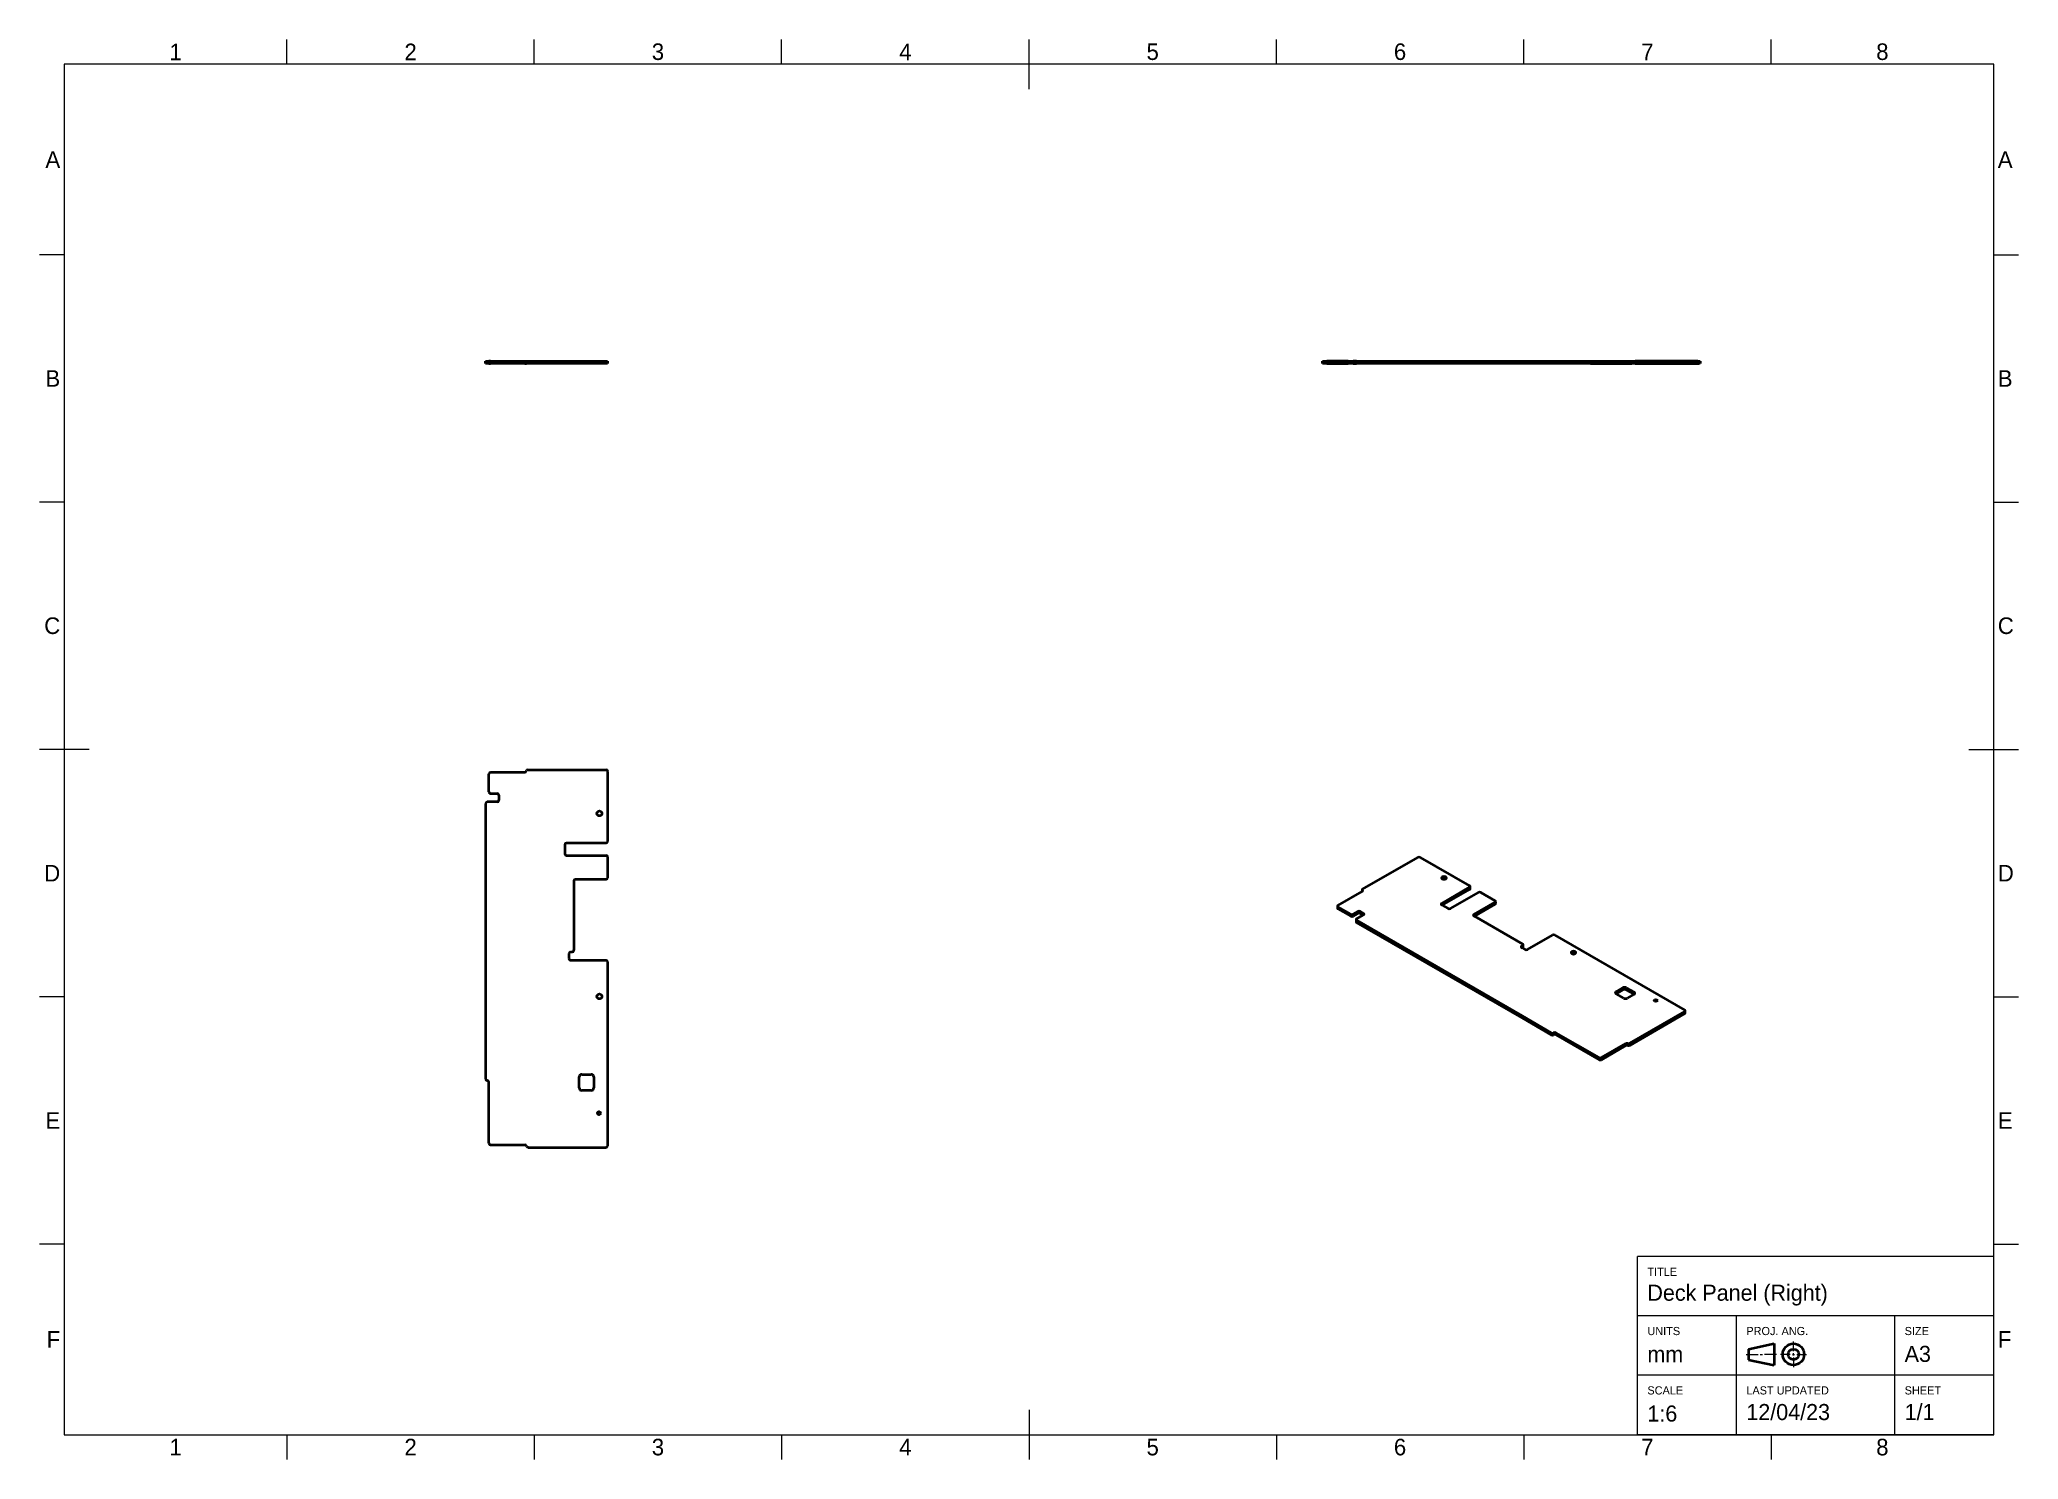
# Model space of a CAD drawing. Header units: millimetres. Extents: x 15 to 415, y 5 to 292.
import ezdxf

# ---------------------------------------------------------------- set-up
doc = ezdxf.new("R2010")
doc.units = ezdxf.units.MM
doc.layers.add('Border', color=7, linetype='Continuous')
doc.layers.add('Geometries', color=7, linetype='Continuous')
doc.styles.add('Shapr0', font='txt', dxfattribs={"height": 3.3495})
doc.styles.add('Shapr10', font='txt', dxfattribs={"height": 3.3495})
doc.styles.add('Shapr11', font='txt', dxfattribs={"height": 3.3495})
doc.styles.add('Shapr12', font='txt', dxfattribs={"height": 3.3495})
doc.styles.add('Shapr13', font='txt', dxfattribs={"height": 3.3495})
doc.styles.add('Shapr14', font='txt', dxfattribs={"height": 3.3495})
doc.styles.add('Shapr2', font='txt', dxfattribs={"height": 3.3495})
doc.styles.add('Shapr3', font='txt', dxfattribs={"height": 3.3495})
doc.styles.add('Shapr4', font='txt', dxfattribs={"height": 3.3495})
doc.styles.add('Shapr5', font='txt', dxfattribs={"height": 3.3495})
doc.styles.add('Shapr6', font='txt', dxfattribs={"height": 3.3495})
doc.styles.add('Shapr7', font='txt', dxfattribs={"height": 3.3495})
doc.styles.add('Shapr8', font='txt', dxfattribs={"height": 3.3495})
doc.styles.add('Shapr9', font='txt', dxfattribs={"height": 3.3495})

# ---------------------------------------------------------------- blocks, each defined once
blk = doc.blocks.new('*U2')
at = {"layer": 'Border', "linetype": 'Continuous', "lineweight": 15}
for p, q in [((410, 46), (338, 46)), ((338, 10), (338, 46)), ((410, 10), (410, 46)), ((410, 34), (338, 34)), ((358, 10), (358, 34)), ((390, 10), (390, 34)), ((369.53, 26.88), (369.53, 28.83)), ((360, 26.23), (362.38, 26.23)), ((362.82, 26.23), (363.25, 26.23)), ((366.07, 26.23), (363.68, 26.23)), ((368.88, 26.23), (366.93, 26.23)), ((369.32, 26.23), (369.75, 26.23)), ((369.53, 26.02), (369.53, 26.45)), ((369.53, 25.58), (369.53, 23.63)), ((370.18, 26.23), (372.13, 26.23)), ((410, 22), (338, 22)), ((410, 10), (338, 10))]:
    blk.add_line(p, q, dxfattribs=at)
at = {"layer": 'Border', "linetype": 'Continuous', "lineweight": 40}
for p, q in [((360.43, 27.32), (365.63, 28.4)), ((365.63, 28.4), (365.63, 24.07)), ((360.43, 27.32), (360.43, 25.15)), ((360.43, 25.15), (365.63, 24.07))]:
    blk.add_line(p, q, dxfattribs=at)
for radius in [2.17, 1.08]:
    blk.add_circle((369.53, 26.23), radius, dxfattribs=at)

msp = doc.modelspace()

# ---------------------------------------------------------------- linework, layer by layer
at = {"layer": 'Border', "linetype": 'Continuous', "lineweight": 15}
for p, q in [((65, 287), (65, 292)), ((115, 287), (115, 292)), ((165, 287), (165, 292)), ((215, 282), (215, 292)), ((265, 287), (265, 292)), ((315, 287), (315, 292)), ((365, 287), (365, 292)), ((410, 287), (20, 287)), ((20, 287), (20, 10)), ((410, 10), (410, 287)), ((20, 248.5), (15, 248.5)), ((410, 248.5), (415, 248.5)), ((20, 198.5), (15, 198.5)), ((410, 198.5), (415, 198.5)), ((25, 148.5), (15, 148.5)), ((405, 148.5), (415, 148.5)), ((20, 98.5), (15, 98.5)), ((410, 98.5), (415, 98.5)), ((20, 48.5), (15, 48.5)), ((410, 48.5), (415, 48.5)), ((215, 15), (215, 5)), ((20, 10), (410, 10)), ((65, 10), (65, 5)), ((115, 10), (115, 5)), ((165, 10), (165, 5)), ((265, 10), (265, 5)), ((315, 10), (315, 5)), ((365, 10), (365, 5))]:
    msp.add_line(p, q, dxfattribs=at)
at = {"layer": 'Geometries', "linetype": 'Continuous', "lineweight": 40}
for p, q in [((105.17, 226.5), (105.17, 227)), ((105.17, 227), (105.5, 227)), ((105.5, 226.5), (105.17, 226.5)), ((105.5, 227), (105.5, 226.5)), ((105.5, 227), (105.83, 227)), ((105.83, 226.5), (105.5, 226.5)), ((105.83, 227), (105.83, 226.5)), ((106.17, 227), (105.83, 227)), ((105.83, 226.5), (106.17, 226.5)), ((106.17, 226.5), (106.17, 227)), ((106.17, 227), (113.12, 227)), ((113.12, 226.5), (106.17, 226.5)), ((113.12, 226.5), (113.12, 227)), ((113.12, 227), (113.44, 227)), ((113.12, 226.5), (113.44, 226.5)), ((113.44, 227), (113.44, 226.5)), ((113.44, 227), (113.76, 227)), ((113.76, 226.5), (113.44, 226.5)), ((113.76, 227), (129.5, 227)), ((113.76, 227), (113.76, 226.5)), ((129.5, 226.5), (113.76, 226.5)), ((129.5, 226.5), (129.5, 227)), ((129.5, 227), (129.83, 227)), ((129.83, 226.5), (129.5, 226.5)), ((129.83, 227), (129.83, 226.5)), ((274.33, 227), (274.58, 227)), ((274.33, 226.5), (274.33, 227)), ((274.58, 226.5), (274.33, 226.5)), ((274.58, 227), (274.83, 227)), ((274.58, 227), (274.58, 226.5)), ((274.83, 226.5), (274.58, 226.5)), ((274.83, 226.5), (274.83, 227)), ((274.83, 227), (275.17, 227)), ((275.17, 226.5), (274.83, 226.5)), ((275.17, 227), (275.17, 226.5)), ((278.83, 227), (275.17, 227)), ((275.17, 226.5), (278.83, 226.5)), ((278.83, 227), (278.83, 226.5)), ((279.17, 227), (278.83, 227)), ((278.83, 226.5), (279.17, 226.5)), ((279.5, 227), (279.17, 227)), ((279.17, 226.5), (279.17, 227)), ((279.17, 226.5), (279.5, 226.5)), ((279.5, 226.5), (279.5, 227)), ((279.5, 227), (280.5, 227)), ((280.5, 226.5), (279.5, 226.5)), ((280.5, 227), (280.5, 226.5)), ((280.83, 227), (280.5, 227)), ((280.5, 226.5), (280.83, 226.5)), ((280.83, 227), (280.83, 226.5)), ((281.17, 227), (280.83, 227)), ((280.83, 226.5), (281.17, 226.5)), ((281.17, 226.5), (281.17, 227)), ((281.17, 227), (328.5, 227)), ((328.5, 226.5), (281.17, 226.5)), ((328.5, 226.5), (328.5, 227)), ((328.5, 227), (336.83, 227)), ((328.5, 226.5), (336.83, 226.5)), ((336.83, 226.5), (336.83, 227)), ((336.83, 227), (337.17, 227)), ((337.17, 226.5), (336.83, 226.5)), ((337.17, 227), (337.17, 226.5)), ((337.17, 227), (337.5, 227)), ((337.5, 226.5), (337.17, 226.5)), ((337.5, 227), (337.5, 226.5)), ((349.83, 227), (337.5, 227)), ((337.5, 226.5), (349.83, 226.5)), ((349.83, 227), (349.83, 226.5)), ((350.17, 227), (349.83, 227)), ((349.83, 226.5), (350.17, 226.5)), ((350.17, 226.5), (350.17, 227)), ((350.17, 227), (350.42, 227)), ((350.17, 226.5), (350.42, 226.5)), ((350.42, 227), (350.42, 226.5)), ((350.42, 227), (350.67, 227)), ((350.67, 226.5), (350.42, 226.5)), ((350.67, 227), (350.67, 226.5)), ((113.73, 144.42), (129.5, 144.42)), ((129.83, 144.08), (129.83, 129.92)), ((105.84, 139.92), (105.84, 143.58)), ((106.17, 143.92), (113.09, 143.92)), ((105.17, 137.58), (105.17, 90.25)), ((107.5, 137.92), (105.5, 137.92)), ((106.17, 139.58), (107.5, 139.58)), ((107.84, 139.25), (107.84, 138.25)), ((121.17, 129.25), (121.17, 127.42)), ((129.5, 129.58), (121.5, 129.58)), ((121.5, 127.08), (129.5, 127.08)), ((129.83, 126.75), (129.83, 122.58)), ((282.43, 120.26), (293.58, 126.7)), ((294.06, 126.7), (304.07, 120.91)), ((123, 121.92), (123, 107.92)), ((129.5, 122.25), (123.33, 122.25)), ((282.34, 120.12), (282.34, 119.79)), ((282.38, 120.03), (282.38, 119.83)), ((304.07, 120.64), (298.42, 117.37)), ((298.53, 117.03), (304.07, 120.23)), ((304.07, 120.23), (304.07, 120.64)), ((304.17, 120.37), (304.17, 120.78)), ((277.34, 116.83), (277.34, 116.42)), ((277.44, 116.97), (282.33, 119.79)), ((280.03, 115.2), (277.44, 116.7)), ((277.44, 116.7), (277.44, 116.29)), ((277.44, 116.29), (280.03, 114.79)), ((298.42, 117.37), (298.42, 117.1)), ((298.42, 117.1), (298.53, 117.03)), ((298.53, 117.03), (299.71, 116.35)), ((300.18, 116.35), (305.84, 119.62)), ((309.26, 117.65), (304.9, 115.13)), ((305.02, 114.79), (309.26, 117.24)), ((306.31, 119.62), (309.26, 117.92)), ((309.26, 117.24), (309.26, 117.65)), ((309.36, 117.37), (309.36, 117.78)), ((280.03, 115.2), (280.03, 114.79)), ((280.5, 115.2), (281.45, 115.74)), ((281.45, 115.33), (280.5, 114.79)), ((280.5, 114.79), (280.5, 115.2)), ((281.11, 114.11), (281.11, 113.7)), ((282.51, 114.99), (281.21, 114.24)), ((281.21, 113.97), (314.68, 94.65)), ((281.21, 113.56), (281.21, 113.97)), ((314.68, 94.24), (281.21, 113.56)), ((281.45, 115.74), (281.45, 115.33)), ((281.92, 115.74), (282.63, 115.33)), ((281.92, 115.33), (281.92, 115.74)), ((282.51, 114.99), (281.92, 115.33)), ((282.63, 115.06), (282.51, 114.99)), ((282.63, 115.33), (282.63, 115.06)), ((304.9, 115.13), (304.9, 114.86)), ((304.9, 114.86), (305.02, 114.79)), ((305.02, 114.79), (314.8, 109.14)), ((314.56, 108.73), (314.8, 108.87)), ((314.56, 108.73), (314.56, 108.46)), ((314.56, 108.46), (314.68, 108.39)), ((314.8, 108.46), (314.68, 108.39)), ((314.68, 108.39), (315.27, 108.05)), ((314.8, 108.46), (314.8, 108.87)), ((314.89, 108.6), (314.89, 109.01)), ((315.74, 108.05), (320.81, 110.98)), ((321.28, 110.98), (347.56, 95.81)), ((122, 107.25), (122, 106.25)), ((122.33, 107.58), (122.67, 107.58)), ((122.33, 105.92), (129.5, 105.92)), ((129.83, 105.58), (129.83, 68.42)), ((333.66, 99.54), (335.03, 100.34)), ((335.03, 99.93), (335.03, 100.34)), ((335.74, 100.34), (337.32, 99.43)), ((335.74, 100.34), (335.74, 99.93)), ((335.03, 99.93), (333.66, 99.13)), ((333.66, 99.54), (333.66, 99.13)), ((335.24, 98.22), (333.66, 99.13)), ((337.32, 99.02), (335.74, 99.93)), ((337.32, 99.02), (335.94, 98.22)), ((337.32, 99.02), (337.32, 99.43)), ((314.68, 94.65), (320.57, 91.25)), ((314.68, 94.24), (314.68, 94.65)), ((314.68, 94.24), (320.57, 90.84)), ((336.43, 89.11), (347.56, 95.53)), ((347.56, 95.13), (336.43, 88.7)), ((347.56, 95.13), (347.56, 95.53)), ((347.66, 95.26), (347.66, 95.67)), ((105.17, 90.25), (105.17, 81.92)), ((320.57, 90.84), (320.57, 91.25)), ((321.04, 91.25), (321.04, 90.84)), ((321.51, 91.25), (321.51, 90.84)), ((330.24, 86.21), (321.51, 91.25)), ((321.51, 90.84), (330.24, 85.8)), ((330.71, 86.21), (335.62, 89.05)), ((335.62, 88.64), (330.71, 85.8)), ((335.62, 88.64), (335.62, 89.05)), ((336.03, 89.08), (336.03, 88.67)), ((336.43, 89.11), (336.43, 88.7)), ((330.24, 86.21), (330.24, 85.8)), ((330.71, 85.8), (330.71, 86.21)), ((105.83, 68.92), (105.83, 81.25)), ((124.08, 80.09), (124.08, 82.32)), ((124.58, 82.82), (126.53, 82.82)), ((127.03, 82.32), (127.03, 80.09)), ((126.53, 79.59), (124.58, 79.59)), ((106.17, 68.58), (113.12, 68.58)), ((113.76, 68.08), (129.5, 68.08))]:
    msp.add_line(p, q, dxfattribs=at)
for centre, radius in [((128.17, 135.58), 0.5), ((128.17, 98.58), 0.5), ((128.1, 74.99), 0.333)]:
    msp.add_circle(centre, radius, dxfattribs=at)
for centre, radius, start, end in [((113.09, 144.25), 0.333, 270, 345.5225), ((113.73, 144.08), 0.333, 90, 165.5225), ((129.5, 144.08), 0.333, 0, 90), ((106.17, 143.58), 0.333, 90, 180), ((105.5, 137.58), 0.333, 90, 180), ((106.17, 139.92), 0.333, 180, 270), ((107.5, 139.25), 0.333, 0, 90), ((107.5, 138.25), 0.333, 270, 0), ((121.5, 129.25), 0.333, 90, 180), ((129.5, 129.92), 0.333, 270, 0), ((121.5, 127.42), 0.333, 180, 270), ((129.5, 126.75), 0.333, 0, 90), ((123.33, 121.92), 0.333, 90, 180), ((129.5, 122.58), 0.333, 270, 0), ((122.33, 107.25), 0.333, 90, 180), ((122.33, 106.25), 0.333, 180, 270), ((122.67, 107.92), 0.333, 270, 0), ((129.5, 105.58), 0.333, 0, 90), ((105.5, 81.92), 0.333, 180, 270), ((105.5, 81.25), 0.333, 0, 90), ((124.58, 82.32), 0.5, 90, 180), ((124.58, 80.09), 0.5, 180, 270), ((126.53, 82.32), 0.5, 0, 90), ((126.53, 80.09), 0.5, 270, 0), ((106.17, 68.92), 0.333, 180, 270), ((113.12, 68.25), 0.333, 14.4775, 90), ((113.76, 68.42), 0.333, 194.4775, 270), ((129.5, 68.42), 0.333, 270, 0)]:
    msp.add_arc(centre, radius, start, end, dxfattribs=at)
for centre, major_axis, start_param, end_param in [((293.82, 126.56), (-0.333, 0), 3.926991, 5.497787), ((282.67, 120.12), (-0.333, 0), 5.497787, 6.283185), ((282.67, 120.12), (-0.333, 0), 0, 0.532718), ((282.1, 119.93), (0.333, 0), 5.750467, 6.815903), ((298.89, 122.55), (-0.5, 0), 2.356194, 7.068583), ((298.89, 122.14), (0.5, 0), 0.785398, 2.356194), ((298.89, 122.55), (-0.5, 0), 0.785398, 2.356194), ((303.84, 120.78), (-0.333, 0), 3.141593, 3.926991), ((303.84, 120.78), (-0.333, 0), 2.356194, 3.141593), ((303.84, 120.37), (0.333, 0), 5.49779, 6.283185), ((277.68, 116.83), (-0.333, 0), 5.497787, 6.283185), ((277.68, 116.83), (-0.333, 0), 0, 0.785398), ((277.68, 116.42), (0.333, 0), 3.141593, 3.926991), ((282.1, 119.93), (0.333, 0), 5.497787, 5.520321), ((282.1, 119.93), (0.333, 0), 5.520321, 5.750467), ((298.65, 117.24), (0.333, 0), 2.356194, 3.926991), ((299.95, 116.49), (0.333, 0), 3.926991, 5.497787), ((306.08, 119.48), (-0.333, 0), 3.926991, 5.497787), ((309.02, 117.78), (-0.333, 0), 3.141593, 3.926991), ((309.02, 117.78), (-0.333, 0), 2.356194, 3.141593), ((309.02, 117.37), (0.333, 0), 5.497789, 6.283185), ((280.27, 115.33), (0.333, 0), 3.926991, 5.497787), ((280.27, 114.93), (-0.333, 0), 0.785398, 2.356194), ((281.45, 114.11), (0.333, 0), 2.356194, 3.141593), ((281.45, 114.11), (0.333, 0), 3.141593, 3.926991), ((281.45, 113.7), (-0.333, 0), 0, 0.785397), ((281.68, 115.61), (-0.333, 0), 3.926991, 5.497787), ((281.68, 115.2), (0.333, 0), 0.785398, 2.356194), ((282.39, 115.2), (-0.333, 0), 2.356194, 3.926991), ((305.13, 114.99), (0.333, 0), 2.356194, 3.926991), ((314.8, 108.6), (0.333, 0), 2.356194, 3.926991), ((314.56, 109.01), (-0.333, 0), 3.141593, 3.926991), ((314.56, 109.01), (-0.333, 0), 2.356194, 3.141593), ((314.56, 108.6), (0.333, 0), 5.497785, 6.283185), ((315.5, 108.19), (0.333, 0), 3.926991, 5.497787), ((321.04, 110.84), (-0.333, 0), 3.926991, 5.497787), ((325.05, 107.44), (-0.5, 0), 2.356194, 7.068583), ((325.05, 107.03), (0.5, 0), 0.785398, 2.356194), ((325.05, 107.44), (-0.5, 0), 0.785398, 2.356194), ((335.39, 100.13), (0.5, 0), 0.785398, 2.356194), ((335.39, 99.73), (-0.5, 0), 3.926991, 5.497787), ((334.01, 99.34), (0.5, 0), 2.356194, 3.926991), ((335.59, 98.43), (0.5, 0), 3.926991, 5.497787), ((336.97, 99.22), (0.5, 0), 5.497787, 7.068583), ((347.32, 95.67), (-0.333, 0), 3.141593, 3.926991), ((347.32, 95.67), (-0.333, 0), 2.356194, 3.141593), ((347.32, 95.26), (0.333, 0), 5.497786, 6.283185), ((320.81, 91.38), (-0.333, 0), 0.785398, 2.356194), ((320.81, 90.97), (0.333, 0), 3.926993, 5.497789), ((321.28, 91.11), (0.333, 0), 0.785398, 2.356194), ((321.28, 90.7), (-0.333, 0), 3.926989, 5.497786), ((335.86, 88.91), (0.333, 0), 1.038078, 2.356194), ((335.86, 88.51), (0.333, 0), 1.038076, 2.356194), ((336.2, 89.25), (-0.333, 0), 1.038078, 2.356194), ((336.2, 88.84), (0.333, 0), 4.179673, 5.497785), ((330.47, 86.35), (0.333, 0), 3.926991, 5.497787), ((330.47, 85.94), (-0.333, 0), 0.7854, 2.356193)]:
    msp.add_ellipse(centre, major_axis=major_axis, ratio=0.57735, start_param=start_param, end_param=end_param, dxfattribs=at)
msp.add_ellipse((341.69, 97.78), major_axis=(0.333, 0), ratio=0.57735, dxfattribs=at)

# ---------------------------------------------------------------- block references
msp.add_blockref('*U2', (0, 0))

# ---------------------------------------------------------------- texts
at = {"layer": 'Border', "linetype": 'Continuous', "lineweight": 15, "char_height": 3.35, "width": 3.3495, "style": 'Shapr0'}
for s, insert, attachment_point in [('1', (42.5, 287.83), 8), ('2', (90, 287.83), 8), ('3', (140, 287.83), 8), ('4', (190, 287.83), 8), ('5', (240, 287.83), 8), ('6', (290, 287.83), 8), ('7', (340, 287.83), 8), ('8', (387.5, 287.83), 8), ('A', (19.17, 267.75), 6), ('A', (410.83, 267.75), 4), ('B', (19.17, 223.5), 6), ('B', (410.83, 223.5), 4), ('C', (19.17, 173.5), 6), ('C', (410.83, 173.5), 4), ('D', (19.17, 123.5), 6), ('D', (410.83, 123.5), 4), ('E', (19.17, 73.5), 6), ('E', (410.83, 73.5), 4), ('F', (19.17, 29.25), 6), ('F', (410.83, 29.25), 4), ('1', (42.5, 9.17), 2), ('2', (90, 9.17), 2), ('3', (140, 9.17), 2), ('4', (190, 9.17), 2), ('5', (240, 9.17), 2), ('6', (290, 9.17), 2), ('7', (340, 9.17), 2), ('8', (387.5, 9.17), 2)]:
    msp.add_mtext(s, dxfattribs=dict(at, insert=insert, attachment_point=attachment_point))
at = {"layer": 'Border', "linetype": 'Continuous', "lineweight": 15, "attachment_point": 1}
for s, insert, char_height, style in [('TITLE', (340, 43.75), 1.65, 'Shapr2'), ('Deck Panel (Right)', (340, 40.32), 3.25, 'Shapr3'), ('UNITS', (340, 31.78), 1.65, 'Shapr4'), ('PROJ. ANG.', (360, 31.78), 1.65, 'Shapr7'), ('A3', (392, 27.96), 3.25, 'Shapr9'), ('SIZE', (392, 31.78), 1.65, 'Shapr8'), ('mm', (340, 27.9), 3.25, 'Shapr5'), ('SCALE', (340, 19.78), 1.65, 'Shapr6'), ('LAST UPDATED', (360, 19.78), 1.65, 'Shapr11'), ('12/04/23', (360, 16.2), 3.25, 'Shapr12'), ('SHEET', (392, 19.78), 1.65, 'Shapr13'), ('1/1', (392, 16.2), 3.25, 'Shapr14'), ('1:6', (340, 15.9), 3.25, 'Shapr10')]:
    msp.add_mtext(s, dxfattribs=dict(at, insert=insert, char_height=char_height, style=style))

doc.saveas('drawing.dxf')
